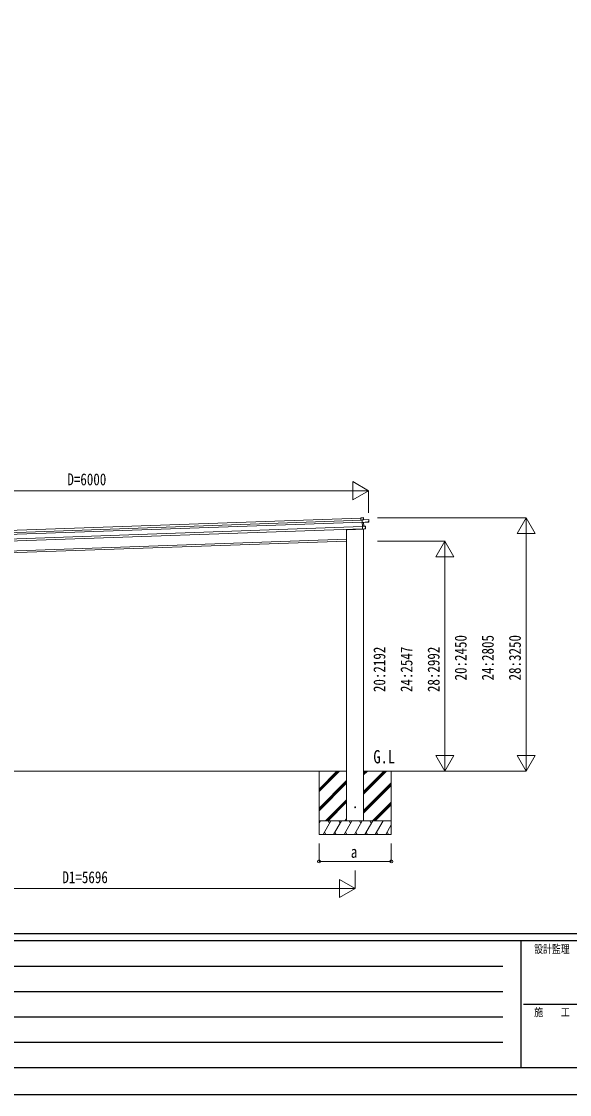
# Model space of a CAD drawing. Units: millimetres, scale not verified. Extents: x -16820 to 16820, y -11880 to 11880.
# Drawn here: x -10751 to -4681, y -11880 to 0 of the extents above; entities that cross this region are included whole.
import ezdxf
from ezdxf.enums import TextEntityAlignment as Align

# ---------------------------------------------------------------- set-up
doc = ezdxf.new("R2010")
doc.units = ezdxf.units.MM
doc.header["$LTSCALE"] = 40
for name, color, linetype, lineweight in [('0-4_YKK_13', 120, 'Continuous', 18), ('0-5_YKK_A1', 120, 'Continuous', 18), ('0-6_YKK_D', 200, 'Continuous', 18)]:
    doc.layers.add(name, color=color, linetype=linetype, lineweight=lineweight)
doc.layers.add('0-7_YKK_ZWAK', color=134, linetype='Continuous')
doc.styles.add('ＭＳ ゴシック', font='')
doc.styles.get('ＭＳ ゴシック').set_extended_font_data('MS Gothic')

msp = doc.modelspace()

# ---------------------------------------------------------------- linework, layer by layer
at = {"layer": '0-4_YKK_13'}
for p, q in [((-6993.62, -5495.05), (-6992.83, -5494.2)), ((-6993.62, -5495.05), (-6992.73, -5520.54)), ((-6992.73, -5520.54), (-6991.79, -5520.5)), ((-6991.79, -5520.5), (-6992.7, -5494.52)), ((-6964.18, -5493.02), (-6992.66, -5494.02)), ((-6978.24, -5520.03), (-6991.79, -5520.5)), ((-6977.87, -5517.31), (-6978.32, -5517.79)), ((-6978.32, -5517.79), (-6978.29, -5518.53)), ((-6978.29, -5518.53), (-6977.5, -5517.67)), ((-6978.29, -5518.53), (-6977.34, -5545.91)), ((-6976.37, -5546.77), (-6977.37, -5518)), ((-6976.37, -5546.77), (-6977.34, -5545.91)), ((-6977.34, -5545.91), (-6977.25, -5548.51)), ((-6976.27, -5549.38), (-6977.25, -5548.51)), ((-6977.25, -5548.51), (-6975.85, -5588.44)), ((-6905.37, -5514.98), (-6977.12, -5517.49)), ((-6976.28, -5549.35), (-6976.37, -5546.77)), ((-6961.73, -5547.99), (-6976.28, -5549.35)), ((-6976.27, -5549.38), (-6975.81, -5549.81)), ((-6974.96, -5586.97), (-6976.27, -5549.38)), ((-6975.81, -5549.81), (-6961.71, -5548.49)), ((-6964.13, -5493.52), (-6963.66, -5493.5)), ((-6962.86, -5516.49), (-6963.66, -5493.5)), ((-6963.33, -5516.51), (-6962.86, -5516.49)), ((-6961.71, -5548.49), (-6960.35, -5587.35)), ((-6959.88, -5587.39), (-6961.24, -5548.44)), ((-6960.91, -5547.94), (-6904.38, -5542.49)), ((-6904.56, -5537.47), (-6912.08, -5537.73)), ((-6911.98, -5540.75), (-6912.08, -5537.73)), ((-6904.86, -5515.47), (-6905.33, -5515.48)), ((-6904.09, -5537.45), (-6904.86, -5515.47)), ((-6904.56, -5537.47), (-6904.09, -5537.45)), ((-6904.46, -5540.4), (-6904.38, -5542.49)), ((-6904, -5539.88), (-6904.09, -5537.45)), ((-6903.93, -5541.98), (-6904, -5539.88)), ((-7149.4, -5622.78), (-7148.96, -5624.39)), ((-6958.91, -5621.63), (-7143.96, -5628.05)), ((-6975.08, -5587.61), (-6975.85, -5588.44)), ((-6975.85, -5588.44), (-6974.77, -5619.52)), ((-6960.35, -5587.35), (-6974.96, -5586.97)), ((-6974.81, -5587.32), (-6974.94, -5587.46)), ((-6942.81, -5588.31), (-6974.94, -5587.46)), ((-6973.81, -5619.93), (-6974.93, -5587.96)), ((-6973.94, -5620.29), (-6974.77, -5619.52)), ((-6949.32, -5617.57), (-6973.81, -5619.93)), ((-6973.79, -5620.43), (-6941.79, -5617.35)), ((-6960.27, -5619.12), (-6959.92, -5621.66)), ((-6959.28, -5619.03), (-6958.91, -5621.63)), ((-6941.9, -5614.32), (-6949.42, -5614.58)), ((-6949.32, -5617.57), (-6949.42, -5614.58)), ((-6942.79, -5588.8), (-6942.32, -5588.79)), ((-6941.43, -5614.3), (-6942.32, -5588.79)), ((-6941.9, -5614.32), (-6941.43, -5614.3)), ((-6941.34, -5616.83), (-6941.43, -5614.3))]:
    msp.add_line(p, q, dxfattribs=at)
for points in [[(-6992.66, -5494.02), (-6992.67, -5494.03), (-6992.7, -5494.06), (-6992.76, -5494.12), (-6992.83, -5494.2)], [(-6992.7, -5494.52), (-6964.13, -5493.52), (-6963.33, -5516.51), (-6977.17, -5516.99)], [(-6977.37, -5518), (-6905.33, -5515.48), (-6904.56, -5537.47)], [(-6911.98, -5540.75), (-6976.37, -5546.77), (-6976.37, -5546.77)], [(-6961.3, -5548.45), (-6961.27, -5548.44), (-6961.25, -5548.44), (-6961.24, -5548.44)], [(-6960.91, -5547.94), (-6960.91, -5547.94), (-6960.92, -5547.94)], [(-6911.98, -5540.75), (-6911.97, -5541.12), (-6904.46, -5540.4)], [(-6974.94, -5587.46), (-6974.95, -5587.47), (-6974.98, -5587.5), (-6975.02, -5587.55), (-6975.08, -5587.61)], [(-6974.93, -5587.96), (-6942.79, -5588.8), (-6941.9, -5614.32)], [(-6973.94, -5620.29), (-6973.88, -5620.35), (-6973.83, -5620.39), (-6973.8, -5620.42), (-6973.79, -5620.43)], [(-6973.79, -5620.43), (-6949.3, -5618.07), (-6949.32, -5617.57)], [(-6960.35, -5587.35), (-6960.26, -5587.36), (-6960.17, -5587.36), (-6960.09, -5587.37), (-6960.02, -5587.38), (-6959.96, -5587.38), (-6959.92, -5587.39), (-6959.89, -5587.39), (-6959.88, -5587.39)]]:
    msp.add_lwpolyline(points, dxfattribs=at)
msp.add_circle((-7055.65, -8699.62), 5, dxfattribs=at)
for centre, radius, start, end in [((-6977.14, -5517.99), 1, 92, 137), ((-6975.67, -5515.15), 3.08, 224.50749, 234.22646), ((-6970.98, -5523.71), 8.88, 136.94482, 137.18495), ((-6977.11, -5517.99), 0.5, 92, 137), ((-6975.1, -5517.04), 2.08, 178.55929, 192.42625), ((-6964.16, -5493.52), 0.5, 2, 92), ((-6966.2, -5493.47), 2.07, 358.55048, 12.44867), ((-6961.25, -5516.56), 2.08, 178.55929, 192.42625), ((-6962.36, -5516.47), 0.5, 182, 272), ((-6959.45, -5548.16), 2.28, 175.72193, 188.26437), ((-6960.82, -5548.41), 0.483, 101.4924, 184.59913), ((-6960.74, -5548.42), 0.5, 95.5, 182), ((-6905.36, -5515.48), 0.5, 2, 92), ((-6907.4, -5515.43), 2.08, 358.55929, 12.42625), ((-6904.43, -5542), 0.5, 275.5, 2), ((-7144.14, -5623.05), 5, 195.5, 272), ((-6958.29, -5587.53), 2.07, 175.06677, 188.93323), ((-6959.38, -5587.37), 0.5, 182, 268.5), ((-6942.82, -5588.81), 0.5, 2, 88.5), ((-6944.85, -5588.63), 2.07, 355.06602, 8.93398), ((-6941.84, -5616.85), 0.5, 275.5, 2)]:
    msp.add_arc(centre, radius, start, end, dxfattribs=at)
for centre, major_axis, ratio, start_param, end_param in [((-6993.17, -5494.53), (-0.017, 0.5), 0.944124, 4.71238898, 5.42585015), ((-6977.84, -5518.01), (-0.017, 0.5), 0.944124, 4.71238898, 5.42585015), ((-6975.79, -5549.81), (0.488, -0.456), 0.023136, 3.16478273, 4.68830004), ((-6961.78, -5548.04), (0.997, 0.096), 0.043579, 0.51190197, 1.5070393), ((-6961.74, -5548.54), (0.498, 0.079), 0.086186, 0.49147269, 1.49908743), ((-6961.78, -5548.04), (0.997, 0.096), 0.043579, 0.50900782, 0.51190197), ((-6904.5, -5539.9), (0.017, -0.5), 0.999045, 0.06102831, 1.57079633), ((-6975.4, -5587.95), (-0.196, 0.467), 0.921944, 4.3224851, 5.1060198), ((-6974.49, -5586.98), (-0.196, 0.467), 0.921944, 1.18089244, 1.96442714), ((-6974.28, -5619.97), (0.163, 0.48), 0.921944, 4.31875817, 5.10229286)]:
    msp.add_ellipse(centre, major_axis=major_axis, ratio=ratio, start_param=start_param, end_param=end_param, dxfattribs=at)
at = {"layer": '0-5_YKK_A1'}
for p, q in [((-12835.71, -5727.28), (-6978.15, -5522.73)), ((-12835.01, -5747.28), (-6977.45, -5542.73)), ((-12822.09, -5701.8), (-6993.51, -5498.26)), ((-12833.26, -5797.25), (-6975.7, -5592.7)), ((-12832.43, -5821.23), (-6974.87, -5616.68)), ((-7149.4, -8849.62), (-7149.4, -5622.78)), ((-6961.4, -8849.62), (-6961.4, -5619.23)), ((-12657.32, -5924.68), (-7149.4, -5732.34)), ((-7149.4, -5752.35), (-12657.32, -5944.7)), ((-12657.32, -8299.62), (-7149.4, -8299.62)), ((-7455.4, -8299.62), (-7455.4, -8999.62)), ((-7455.4, -8526.25), (-7228.77, -8299.62)), ((-7455.4, -8497.96), (-7257.06, -8299.62)), ((-7455.4, -8512.11), (-7242.97, -8299.68)), ((-6961.4, -8340.62), (-6920.4, -8299.62)), ((-6961.4, -8326.48), (-6934.55, -8299.62)), ((-6961.4, -8312.33), (-6948.69, -8299.62)), ((-6961.4, -8299.62), (-6502.94, -8299.62)), ((-6961.4, -8552.75), (-6708.31, -8299.66)), ((-6961.4, -8538.61), (-6722.45, -8299.66)), ((-6961.4, -8524.46), (-6736.6, -8299.66)), ((-6655.4, -8299.62), (-6655.4, -8999.62)), ((-7455.4, -8710.1), (-7149.4, -8404.1)), ((-7455.4, -8724.24), (-7149.4, -8418.24)), ((-7455.4, -8738.38), (-7149.4, -8432.38)), ((-6961.4, -8736.59), (-6655.4, -8430.6)), ((-6961.4, -8750.74), (-6655.4, -8444.74)), ((-6961.4, -8764.88), (-6655.4, -8458.88)), ((-7382.8, -8849.62), (-7149.4, -8616.23)), ((-7368.65, -8849.62), (-7149.4, -8630.37)), ((-7354.51, -8849.62), (-7149.4, -8644.51)), ((-6862.3, -8849.62), (-6655.4, -8642.73)), ((-6848.15, -8849.62), (-6655.4, -8656.87)), ((-6834.01, -8849.62), (-6655.4, -8671.01)), ((-6655.4, -8849.62), (-7455.4, -8849.62)), ((-7455.4, -8878.56), (-7438.69, -8849.62)), ((-7453.7, -8875.6), (-7455.4, -8872.64)), ((-7409.83, -8999.62), (-7323.22, -8849.62)), ((-7338.22, -8875.6), (-7353.23, -8849.62)), ((-7294.36, -8999.62), (-7207.75, -8849.62)), ((-7222.75, -8875.6), (-7237.76, -8849.62)), ((-7178.89, -8999.62), (-7092.28, -8849.62)), ((-7170.66, -8849.62), (-7149.4, -8828.36)), ((-7107.29, -8875.6), (-7122.29, -8849.62)), ((-7063.42, -8999.62), (-6976.81, -8849.62)), ((-6991.82, -8875.6), (-7006.82, -8849.62)), ((-6947.95, -8999.62), (-6861.34, -8849.62)), ((-6876.34, -8875.6), (-6891.35, -8849.62)), ((-6832.48, -8999.62), (-6745.87, -8849.62)), ((-6717.01, -8999.62), (-6655.4, -8892.92)), ((-6655.4, -8858.28), (-6660.4, -8849.62)), ((-7455.4, -8999.62), (-6655.4, -8999.62)), ((-7394.83, -8973.64), (-7379.83, -8999.62)), ((-7279.36, -8973.64), (-7264.36, -8999.62)), ((-7163.89, -8973.64), (-7148.89, -8999.62)), ((-7048.42, -8973.64), (-7033.42, -8999.62)), ((-6932.95, -8973.64), (-6917.95, -8999.62)), ((-6817.48, -8973.64), (-6802.48, -8999.62)), ((-6702.01, -8973.64), (-6687.01, -8999.62))]:
    msp.add_line(p, q, dxfattribs=at)
at = {"layer": '0-6_YKK_D'}
for p, q in [((-6906.17, -5194.86), (-7079.38, -5094.86)), ((-7079.38, -5094.86), (-7079.38, -5294.86)), ((-12706.17, -5194.86), (-7106.17, -5194.86)), ((-6906.17, -5194.86), (-7252.58, -5194.86)), ((-6906.17, -5194.86), (-7079.38, -5294.86)), ((-6906.17, -5438.78), (-6906.17, -5193.86)), ((-6806.17, -5494.86), (-5160.4, -5494.86)), ((-5161.4, -5494.86), (-5261.4, -5668.06)), ((-5161.4, -5494.86), (-5061.4, -5668.06)), ((-5161.4, -5494.86), (-5161.4, -5841.27)), ((-5261.4, -5668.06), (-5061.4, -5668.06)), ((-5161.4, -5694.86), (-5161.4, -8099.62)), ((-6806.17, -5752.35), (-6060.4, -5752.35)), ((-6061.4, -5752.35), (-6161.4, -5925.56)), ((-6061.4, -5752.35), (-5961.4, -5925.56)), ((-6061.4, -5752.35), (-6061.4, -6098.77)), ((-6161.4, -5925.56), (-5961.4, -5925.56)), ((-6061.4, -5952.35), (-6061.4, -8099.62)), ((-6061.4, -8299.62), (-6061.4, -7953.21)), ((-5161.4, -8299.62), (-5161.4, -7953.21)), ((-6061.4, -8299.62), (-6161.4, -8126.41)), ((-5961.4, -8126.41), (-6161.4, -8126.41)), ((-6061.4, -8299.62), (-5961.4, -8126.41)), ((-5161.4, -8299.62), (-5261.4, -8126.41)), ((-5061.4, -8126.41), (-5261.4, -8126.41)), ((-5161.4, -8299.62), (-5061.4, -8126.41)), ((-6806.17, -8299.62), (-6060.4, -8299.62)), ((-6806.17, -8299.62), (-5160.4, -8299.62)), ((-7455.4, -9100.62), (-7455.4, -9300.54)), ((-6655.4, -9100.62), (-6655.4, -9300.54)), ((-7455.4, -9299.54), (-6655.4, -9299.54)), ((-7055.65, -9599.62), (-7228.86, -9499.62)), ((-7228.86, -9499.62), (-7228.86, -9699.62)), ((-7055.65, -9399.62), (-7055.65, -9600.62)), ((-12551.32, -9599.62), (-7255.65, -9599.62)), ((-7055.65, -9599.62), (-7402.06, -9599.62)), ((-7055.65, -9599.62), (-7228.86, -9699.62))]:
    msp.add_line(p, q, dxfattribs=at)
for centre in [(-7455.4, -9299.54), (-6655.4, -9299.54)]:
    msp.add_circle(centre, 17, dxfattribs=at)
at = {"layer": '0-7_YKK_ZWAK'}
for p, q in [((15580.08, -10100), (-15619.92, -10100)), ((-5219.92, -10180), (-15619.92, -10180)), ((-5219.92, -10180), (-5219.92, -11580)), ((-19.92, -10180), (-5219.92, -10180)), ((-15449.92, -10460), (-5419.92, -10460)), ((-15449.92, -10740), (-5419.92, -10740)), ((-5189.92, -10880), (-19.92, -10880)), ((-15449.92, -11020), (-5419.92, -11020)), ((-15449.92, -11300), (-5419.92, -11300)), ((-15619.92, -11580), (-5219.92, -11580)), ((-5219.92, -11580), (-19.92, -11580))]:
    msp.add_line(p, q, dxfattribs=at)
msp.add_lwpolyline([(-16820, -11880), (16820, -11880), (16820, 11880), (-16820, 11880)], close=True, dxfattribs=at)

# ---------------------------------------------------------------- texts
at = {"layer": '0-5_YKK_A1', "style": 'ＭＳ ゴシック', "width": 0.8}
msp.add_text('G.L', height=146.6, dxfattribs=at).set_placement((-6853.73, -8257.5), align=Align.BOTTOM_LEFT)
at = {"layer": '0-6_YKK_D', "style": 'ＭＳ ゴシック', "width": 0.8}
for s, p in [('D=6000', (-10242.17, -5174.86)), ('a', (-7103.4, -9298.74)), ('D1=5696', (-10297.09, -9579.62))]:
    msp.add_text(s, height=132, dxfattribs=at).set_placement(p, align=Align.BOTTOM_LEFT)
for s, p in [('20:2450', (-5781.4, -7295.64)), ('24:2805', (-5481.4, -7295.64)), ('28:3250', (-5181.4, -7295.64)), ('20:2192', (-6681.4, -7424.39)), ('24:2547', (-6381.4, -7424.39)), ('28:2992', (-6081.4, -7424.39))]:
    msp.add_text(s, height=132, rotation=90, dxfattribs=at).set_placement(p, align=Align.BOTTOM_LEFT)
at = {"layer": '0-7_YKK_ZWAK', "style": 'ＭＳ ゴシック', "width": 0.8}
for s, p in [('設計監理', (-5073.25, -10340)), ('施\u3000\u3000工', (-5073.25, -11040))]:
    msp.add_text(s, height=87.98, dxfattribs=at).set_placement(p, align=Align.BOTTOM_LEFT)

doc.saveas('drawing.dxf')
